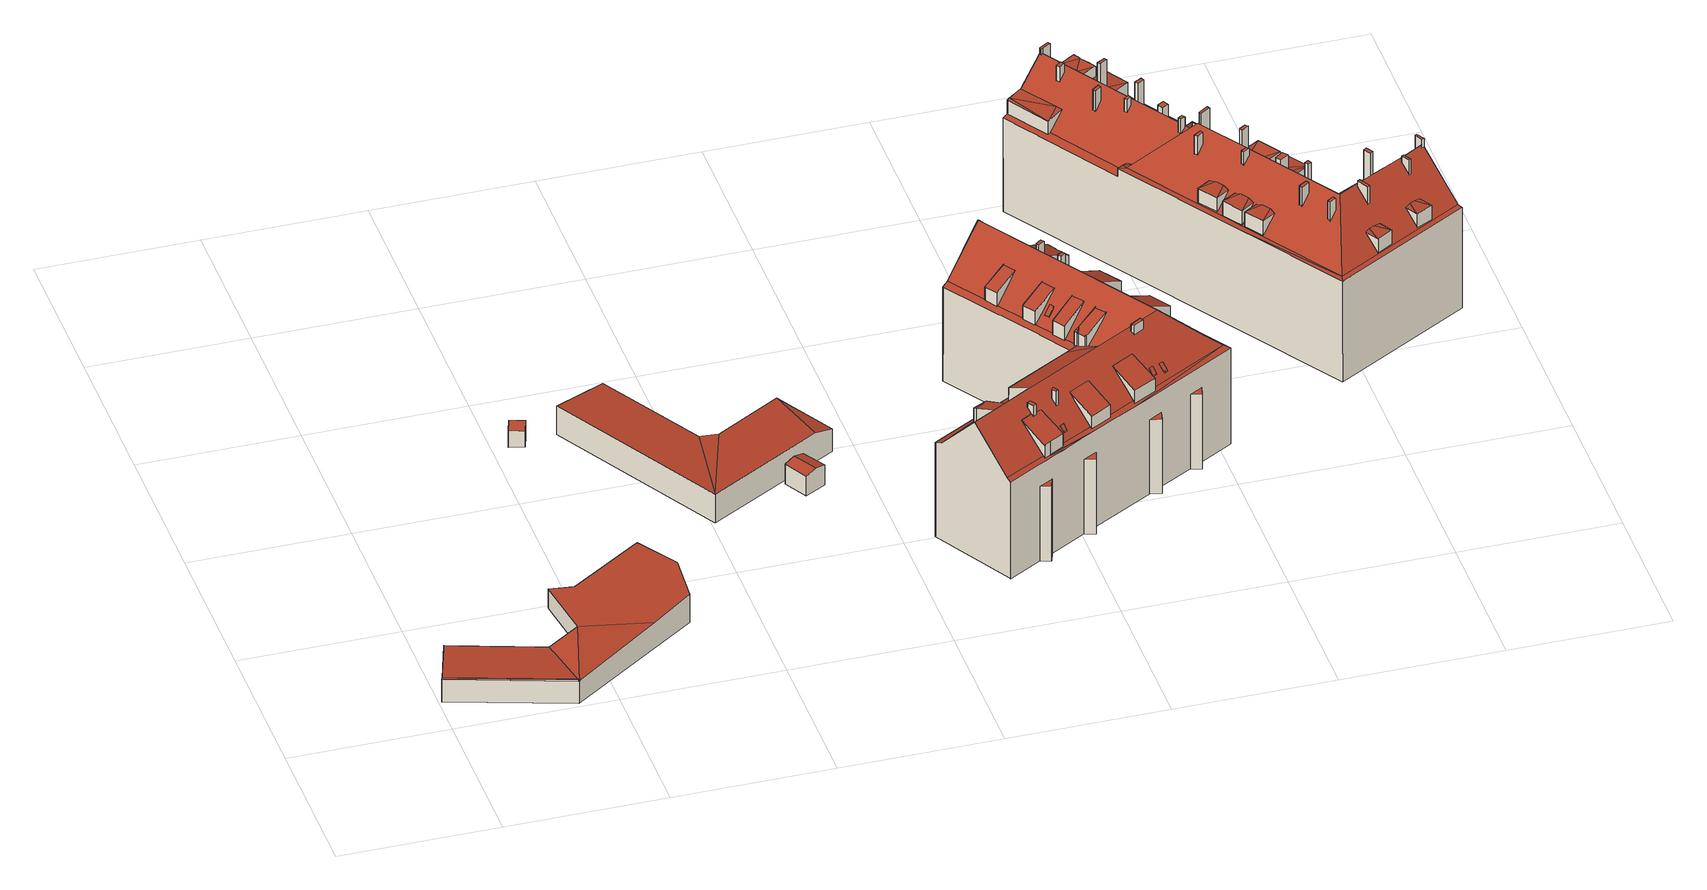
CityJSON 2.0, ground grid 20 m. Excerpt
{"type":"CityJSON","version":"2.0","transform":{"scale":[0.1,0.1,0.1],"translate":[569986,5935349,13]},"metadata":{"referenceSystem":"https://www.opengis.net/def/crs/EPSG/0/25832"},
"CityObjects":{
"building1":{"type":"Building","attributes":{"Grundfläche 2D":"321.534636","Grundhöhe NN":"13.797"},"children":["building1-1"],"geometry":[{"type":"Solid","lod":"3","boundaries":[[[[0,1,2,3,4,5,6,7]],[[8,9,3]],[[4,3,9,5]],[[10,11,9,8,12,13,14]],[[0,7,6,15,16,17]],[[1,0,17,18]],[[2,1,18,19]],[[3,2,19,20]],[[12,8,3,20,21]],[[13,12,21,22]],[[14,13,22,23]],[[10,14,23,24]],[[11,10,24,25]],[[9,11,25,26]],[[5,9,26,27]],[[6,5,27,15]],[[17,16,15,27,26,25,24,23,22,21,20,19,18]]]],"semantics":{"surfaces":[{"type":"RoofSurface"},{"type":"WallSurface"},{"type":"GroundSurface"}],"values":[[0,0,0,0,1,1,1,1,1,1,1,1,1,1,1,1,2]]}}]},
"building1-1":{"type":"BuildingInstallation","parents":["building1"],"geometry":[{"type":"MultiSurface","lod":"3","boundaries":[[[28,29,30,31,32,33,32]],[[4,34,33,32,31,30,1,2]],[[7,28,32,33,34,4]],[[29,28,7,0]],[[30,29,0,1]]],"semantics":{"surfaces":[{"type":"RoofSurface"},{"type":"WallSurface"}],"values":[0,1,1,1,1]}}]},
"building2":{"type":"Building","attributes":{"Grundfläche 2D":"4.003921","Grundhöhe NN":"13.651"},"geometry":[{"type":"Solid","lod":"3","boundaries":[[[[35,36,37,38]],[[39,40,38,37]],[[40,41,35,38]],[[41,42,36,35]],[[42,39,37,36]],[[42,41,40,39]]]],"semantics":{"surfaces":[{"type":"RoofSurface"},{"type":"WallSurface"},{"type":"GroundSurface"}],"values":[[0,1,1,1,1,2]]}}]},
"building3":{"type":"Building","attributes":{"Grundfläche 2D":"295.981321","Grundhöhe NN":"13.790"},"geometry":[{"type":"Solid","lod":"3","boundaries":[[[[43,44,45,46]],[[47,48,49,50,44]],[[50,45,44]],[[51,49,48]],[[44,43,52,53]],[[51,48,47,44,53,54]],[[49,51,54,55]],[[50,49,55,56]],[[45,50,56,57]],[[46,45,57,58]],[[43,46,58,52]],[[57,56,55,54,53,52,58]]]],"semantics":{"surfaces":[{"type":"RoofSurface"},{"type":"WallSurface"},{"type":"GroundSurface"}],"values":[[0,0,0,0,1,1,1,1,1,1,1,2]]}}]},
"building4":{"type":"Building","attributes":{"Grundfläche 2D":"10.282505","Grundhöhe NN":"13.790"},"geometry":[{"type":"Solid","lod":"3","boundaries":[[[[59,60,61,62]],[[63,59,62,64]],[[64,62,61,65,66]],[[63,64,66,67]],[[60,59,63,67,68]],[[61,60,68,65]],[[66,65,68,67]]]],"semantics":{"surfaces":[{"type":"RoofSurface"},{"type":"WallSurface"},{"type":"GroundSurface"}],"values":[[0,0,1,1,1,1,2]]}}]},
"building5":{"type":"Building","attributes":{"Grundfläche 2D":"684.849622","Grundhöhe NN":"14.468"},"children":["building5-1","building5-2","building5-3","building5-4","building5-5","building5-6","building5-7","building5-8","building5-9","building5-10","building5-11","building5-12","building5-13","building5-14","building5-15","building5-16","building5-17","building5-18","building5-19"],"geometry":[{"type":"MultiSurface","lod":"3","boundaries":[[[69,70,71,72,73,74,75,76,77,78,79,80,81,82,83]],[[84,85,79]],[[85,80,79]],[[86,87,85,84]],[[73,88,89,90,91,92,93,94,95,96,97,98,99,100,101,102,103,104,105,106,107,78,77,74]],[[108,109,110,111,112]],[[113,90,114]],[[114,90,89]],[[115,95,94]],[[116,117,118,100,99,119,120,121,112,111,106,105]],[[122,123,124,125,109,108,126]],[[127,124,123,128,129,130,131,90,113]],[[132,133,134,135,136,137,138,139,140,141,142,143,144,145],[146,135,146,133]],[[147,148,134,133,149,150]],[[151,152,153,149]],[[154,134,148]],[[155,156,150,149,153,157,158]],[[159,160,161,162,163,164,165,166,167,168,169,170,171,172,173,174,175,176,94,93]],[[159,93,134,177,178]],[[179,180,181,182,161,160,183,184,185,186]],[[187,180,188,189]],[[180,187,181]],[[188,190,189]],[[191,192,94,176,193,194,173,172,195,196,168,167,197,198,199,190]],[[199,189,190]],[[200,201,94,192]],[[202,203,112,121,115,94,201]],[[204,98,97,96,205,206,207]],[[171,170,208,209,210]],[[211,212,213,101,214]],[[215,216,217,218,219,220,221,166,165,222,223,164,163,224,225]],[[226,227,228,229]],[[141,140,139,138,137,136,135,134,93,92,143,142]],[[230,231,232]],[[178,177,231,230]],[[233,234,231,177]],[[158,157,153,159,178,235,155]],[[134,154,236,177]],[[237,238,239]],[[240,241,242]],[[243,244,245]],[[246,247,248]],[[249,250,251]],[[252,253,254]],[[127,113,70,69,83]],[[89,88,73,72,71,70,113,114]],[[106,111,110,87,86,84,79,78,107]],[[110,109,85,87]],[[109,125,80,85]],[[80,125,124,81]],[[81,124,127,83,82]],[[98,204,119,99]],[[205,96,95,115]],[[120,119,204,207,206,205,115,121]],[[195,172,171,210]],[[169,168,196,209,208,170]],[[196,195,210,209]],[[116,105,104,103,212,211]],[[103,102,213,212]],[[102,101,100,118,214,101,213]],[[214,118,117,116,211]],[[197,167,166,221,220]],[[224,163,162]],[[182,181,215,225,224,162,161]],[[181,187,216,215]],[[187,189,217,216]],[[217,189,199,198,197,220,219,218]],[[194,193,227,226]],[[176,175,228,227,193]],[[175,174,229,228]],[[173,194,226,229,174]],[[156,155,235,178,230,232]],[[148,147,234,233,177,236,154]],[[147,150,231,234]],[[156,232,231,150]],[[255,256,144,143,92,91,90,131,130,257,258]],[[133,132,145,144,256,259]],[[260,152,151,149,133,259,261]],[[262,184,183,160,159,153,152,260,263]],[[254,253,264,265,248,247,266,267,251,250,268,269,239,238,270,271,201,200,192,191,190,188,180,179,186,185,184,262,272]],[[240,242,273,274,245,244,275,257,130,129,128,123,122,126,108,112,203,202,201,271,276]],[[237,239,269,277]],[[238,237,277,270]],[[241,240,276,278]],[[242,241,278,273]],[[274,279,243,245]],[[279,275,244,243]],[[246,248,265,280]],[[247,246,280,266]],[[249,251,267,281]],[[281,268,250,249]],[[252,254,272,282]],[[282,264,253,252]],[[281,267,266,280,265,264,282,272,262,263,260,261,259,256,255,258,257,275,279,274,273,278,276,271,270,277,269,268]]],"semantics":{"surfaces":[{"type":"RoofSurface"},{"type":"WallSurface"},{"type":"GroundSurface"}],"values":[0,0,0,0,0,0,0,0,0,0,0,0,0,0,0,0,0,0,0,0,0,0,0,0,0,0,0,0,0,0,0,0,0,0,0,0,0,0,0,0,0,0,0,0,1,1,1,1,1,1,1,1,1,1,1,1,1,1,1,1,1,1,1,1,1,1,1,1,1,1,1,1,1,1,1,1,1,1,1,1,1,1,1,1,1,1,1,1,1,1,1,1,1,2]}}]},
"building5-1":{"type":"BuildingInstallation","parents":["building5"],"geometry":[{"type":"MultiSurface","lod":"3","boundaries":[[[283,284,285,286,287,288,289,290,291]],[[292,139,293,294,287,286,285,284,283]],[[295,291,290,289,288,296,140]],[[295,292,283,291]]],"semantics":{"surfaces":[{"type":"RoofSurface"},{"type":"WallSurface"}],"values":[0,1,1,1]}}]},
"building5-2":{"type":"BuildingInstallation","parents":["building5"],"geometry":[{"type":"MultiSurface","lod":"3","boundaries":[[[297,298,299,300]],[[301,302,300,299]],[[76,297,300,302,77]],[[298,297,76,75]],[[301,299,298,75,74]]],"semantics":{"surfaces":[{"type":"RoofSurface"},{"type":"WallSurface"}],"values":[0,1,1,1,1]}}]},
"building5-3":{"type":"BuildingInstallation","parents":["building5"],"geometry":[{"type":"MultiSurface","lod":"3","boundaries":[[[303,304,305,306]],[[306,305,307,308]],[[303,306,308,309]],[[304,303,309,310]],[[305,304,310,307]]],"semantics":{"surfaces":[{"type":"RoofSurface"},{"type":"WallSurface"}],"values":[0,1,1,1,1]}}]},
"building5-4":{"type":"BuildingInstallation","parents":["building5"],"geometry":[{"type":"MultiSurface","lod":"3","boundaries":[[[311,312,313,314,315,316]],[[317,318,313,312]],[[319,320,311,316]],[[320,317,312,311]],[[318,321,322,315,314,313]],[[322,319,316,315]]],"semantics":{"surfaces":[{"type":"RoofSurface"},{"type":"WallSurface"}],"values":[0,1,1,1,1,1]}}]},
"building5-5":{"type":"BuildingInstallation","parents":["building5"],"geometry":[{"type":"MultiSurface","lod":"3","boundaries":[[[323,324,325,326]],[[326,325,327,328]],[[323,326,328,329]],[[324,323,329,330]],[[325,324,330,327]]],"semantics":{"surfaces":[{"type":"RoofSurface"},{"type":"WallSurface"}],"values":[0,1,1,1,1]}}]},
"building5-6":{"type":"BuildingInstallation","parents":["building5"],"geometry":[{"type":"MultiSurface","lod":"3","boundaries":[[[331,332,333]],[[334,332,331]],[[335,332,334,336,337,338,339]],[[340,341,336]],[[341,337,336]],[[342,343,331,333]],[[343,146,334,331]],[[334,146,344,340,336]],[[341,340,344,345]],[[337,341,345,135]],[[346,339,338,337,135]],[[342,333,332,335,347,136]]],"semantics":{"surfaces":[{"type":"RoofSurface"},{"type":"WallSurface"}],"values":[0,0,0,0,0,1,1,1,1,1,1,1]}}]},
"building5-7":{"type":"BuildingInstallation","parents":["building5"],"geometry":[{"type":"MultiSurface","lod":"3","boundaries":[[[348,349,350,351]],[[352,348,351,353]],[[349,348,352,354]],[[355,350,349,354]],[[351,350,355,353]]],"semantics":{"surfaces":[{"type":"RoofSurface"},{"type":"WallSurface"}],"values":[0,1,1,1,1]}}]},
"building5-8":{"type":"BuildingInstallation","parents":["building5"],"geometry":[{"type":"MultiSurface","lod":"3","boundaries":[[[356,357,358,359]],[[358,357,360,361]],[[359,358,361,362]],[[356,359,362,363]],[[357,356,363,360]]],"semantics":{"surfaces":[{"type":"RoofSurface"},{"type":"WallSurface"}],"values":[0,1,1,1,1]}}]},
"building5-9":{"type":"BuildingInstallation","parents":["building5"],"geometry":[{"type":"MultiSurface","lod":"3","boundaries":[[[364,365,366,367,368,369]],[[366,365,364,370,141]],[[369,368,367,142,371]],[[364,369,371,370]]],"semantics":{"surfaces":[{"type":"RoofSurface"},{"type":"WallSurface"}],"values":[0,1,1,1]}}]},
"building5-10":{"type":"BuildingInstallation","parents":["building5"],"geometry":[{"type":"MultiSurface","lod":"3","boundaries":[[[372,373,374,375]],[[376,377,375,374]],[[223,372,375,377,164]],[[373,372,223,222]],[[376,374,373,222,165]]],"semantics":{"surfaces":[{"type":"RoofSurface"},{"type":"WallSurface"}],"values":[0,1,1,1,1]}}]},
"building5-11":{"type":"BuildingInstallation","parents":["building5"],"geometry":[{"type":"MultiSurface","lod":"3","boundaries":[[[378,379,380,381,382]],[[382,381,383,384]],[[385,386,379,378]],[[386,387,383,381,380,379]],[[384,385,378,382]]],"semantics":{"surfaces":[{"type":"RoofSurface"},{"type":"WallSurface"}],"values":[0,1,1,1,1]}}]},
"building5-12":{"type":"BuildingInstallation","parents":["building5"],"geometry":[{"type":"MultiSurface","lod":"3","boundaries":[[[388,389,390,391,392]],[[393,389,388,392,394,137]],[[395,391,390,396,138]],[[395,394,392,391]]],"semantics":{"surfaces":[{"type":"RoofSurface"},{"type":"WallSurface"}],"values":[0,1,1,1]}}]},
"building5-13":{"type":"BuildingInstallation","parents":["building5"],"geometry":[{"type":"MultiSurface","lod":"3","boundaries":[[[397,398,399,400,401,402]],[[402,401,403,404]],[[400,399,400,405]],[[401,400,405,403]],[[406,398,397,402,404,407]],[[399,398,406,400]]],"semantics":{"surfaces":[{"type":"RoofSurface"},{"type":"WallSurface"}],"values":[0,1,1,1,1,1]}}]},
"building5-14":{"type":"BuildingInstallation","parents":["building5"],"geometry":[{"type":"MultiSurface","lod":"3","boundaries":[[[408,409,410,411]],[[412,413,411,410]],[[413,414,408,411]],[[409,408,414,415]],[[410,409,415,412]]],"semantics":{"surfaces":[{"type":"RoofSurface"},{"type":"WallSurface"}],"values":[0,1,1,1,1]}}]},
"building5-15":{"type":"BuildingInstallation","parents":["building5"],"geometry":[{"type":"MultiSurface","lod":"3","boundaries":[[[416,417,418,419,420,421]],[[422,421,420,419,423,424]],[[422,425,416,421]],[[425,426,427,418,417,416]],[[427,423,419,418]]],"semantics":{"surfaces":[{"type":"RoofSurface"},{"type":"WallSurface"}],"values":[0,1,1,1,1]}}]},
"building5-16":{"type":"BuildingInstallation","parents":["building5"],"geometry":[{"type":"MultiSurface","lod":"3","boundaries":[[[428,429,430,431]],[[430,429,432,433]],[[429,428,434,157]],[[429,157,432]],[[435,431,430,433,158]],[[428,431,435,434]]],"semantics":{"surfaces":[{"type":"RoofSurface"},{"type":"WallSurface"}],"values":[0,0,1,1,1,1]}}]},
"building5-17":{"type":"BuildingInstallation","parents":["building5"],"geometry":[{"type":"MultiSurface","lod":"3","boundaries":[[[436,437,438,439]],[[438,437,440,441]],[[439,438,441,442]],[[436,439,442,443]],[[437,436,443,440]]],"semantics":{"surfaces":[{"type":"RoofSurface"},{"type":"WallSurface"}],"values":[0,1,1,1,1]}}]},
"building5-18":{"type":"BuildingInstallation","parents":["building5"],"geometry":[{"type":"MultiSurface","lod":"3","boundaries":[[[444,445,446,447]],[[447,446,448,449]],[[444,447,449,450]],[[445,444,450,451]],[[446,445,451,448]]],"semantics":{"surfaces":[{"type":"RoofSurface"},{"type":"WallSurface"}],"values":[0,1,1,1,1]}}]},
"building5-19":{"type":"BuildingInstallation","parents":["building5"],"geometry":[{"type":"MultiSurface","lod":"3","boundaries":[[[452,453,454]],[[454,455,456,452]],[[453,452,456,457]],[[454,453,457,455]],[[455,457,456]]],"semantics":{"surfaces":[{"type":"RoofSurface"},{"type":"WallSurface"},{"type":"OuterCeilingSurface"}],"values":[0,1,1,1,2]}}]},
"building6":{"type":"Building","attributes":{"Grundfläche 2D":"760.584054","Grundhöhe NN":"14.018"},"children":["building6-1","building6-2","building6-3","building6-4","building6-5","building6-6","building6-7","building6-8","building6-9","building6-10","building6-11","building6-12","building6-13","building6-14","building6-15","building6-16","building6-17","building6-18","building6-19","building6-20","building6-21","building6-22","building6-23","building6-24","building6-25","building6-26","building6-27","building6-28","building6-29","building6-30","building6-31","building6-32","building6-33"],"geometry":[{"type":"Solid","lod":"3","boundaries":[[[[458,459,460]],[[461,460,462]],[[458,460,461]],[[463,464,458,461,465]],[[466,467,468,469,470]],[[471,472,473,474,475,476,467,466]],[[477,478,479,480]],[[481,480,479]],[[482,483,484,481]],[[485,486,487,488,480,481,484]],[[489,490,491]],[[492,493,494,495,496]],[[493,494,493,492]],[[495,489,496]],[[497,498,499,490,489,495]],[[495,494,497]],[[500,494,493,492]],[[501,502,494,500,492]],[[503,504,490,499,498,497,494,505,506]],[[507,508,509,510,511,512,513,459,464,514,515]],[[503,506,505,494,516,517,512,511,510,518,504]],[[519,520,521,522,507,515]],[[523,467,524,525]],[[468,467,523]],[[475,474,480,476]],[[476,526,527,528,524,467]],[[527,526,476,480,488,487,486,485,484,528]],[[524,528,484,510]],[[484,518,510]],[[484,504,518]],[[504,484,483,529]],[[509,530,524]],[[530,525,524]],[[508,530,509]],[[472,531,532,474,473]],[[532,477,480,474]],[[510,509,524]],[[491,490,504,529,483]],[[507,522,525,530,508]],[[460,459,533,520,462]],[[461,462,520,519]],[[464,463,465,461,519,515,514]],[[464,459,458]],[[534,535,536,468,523,525,522,521]],[[537,538,478,477,532,531,472,471,466,470,539,540]],[[470,469,541,539]],[[479,478,538,542]],[[483,482,481,479,542,543,544,545,546,501,492,496,489,491]],[[547,548,534,521,520,533,459,513,512,517,516,494,502,501,546,549]],[[469,468,536,541]],[[543,542,538,537,540,539,541,536,535,534,548,547,549,546,545,544]]]],"semantics":{"surfaces":[{"type":"RoofSurface"},{"type":"WallSurface"},{"type":"GroundSurface"}],"values":[[0,0,0,0,0,0,0,0,0,0,0,0,0,0,0,0,0,0,0,0,0,0,0,0,0,0,0,0,0,0,0,0,0,0,0,0,0,1,1,1,1,1,1,1,1,1,1,1,1,1,2]]}}]},
"building6-1":{"type":"BuildingInstallation","parents":["building6"],"geometry":[{"type":"MultiSurface","lod":"3","boundaries":[[[550,551,552]],[[553,552,551,554]],[[554,555,553]],[[552,556,550]],[[555,557,553]],[[552,553,557,556]]],"semantics":{"surfaces":[{"type":"RoofSurface"},{"type":"WallSurface"}],"values":[0,0,0,1,1,1]}}]},
"building6-2":{"type":"BuildingInstallation","parents":["building6"],"geometry":[{"type":"MultiSurface","lod":"3","boundaries":[[[558,559,560,561]],[[561,560,562,563]],[[558,561,563,564]],[[559,558,564,565]],[[560,559,565,562]]],"semantics":{"surfaces":[{"type":"RoofSurface"},{"type":"WallSurface"}],"values":[0,1,1,1,1]}}]},
"building6-3":{"type":"BuildingInstallation","parents":["building6"],"geometry":[{"type":"MultiSurface","lod":"3","boundaries":[[[566,567,568,569]],[[569,568,570,571]],[[566,569,571,572]],[[567,566,572,573]],[[568,567,573,570]]],"semantics":{"surfaces":[{"type":"RoofSurface"},{"type":"WallSurface"}],"values":[0,1,1,1,1]}}]},
"building6-4":{"type":"BuildingInstallation","parents":["building6"],"geometry":[{"type":"MultiSurface","lod":"3","boundaries":[[[574,575,576,577]],[[577,576,578,579]],[[574,577,579,580]],[[575,574,580,581]],[[576,575,581,578]]],"semantics":{"surfaces":[{"type":"RoofSurface"},{"type":"WallSurface"}],"values":[0,1,1,1,1]}}]},
"building6-5":{"type":"BuildingInstallation","parents":["building6"],"geometry":[{"type":"MultiSurface","lod":"3","boundaries":[[[582,583,584,585,586,587]],[[517,512,513,585,584,583]],[[513,588,586,585]],[[589,587,586,588,511]],[[582,587,589,590]],[[590,517,583,582]]],"semantics":{"surfaces":[{"type":"RoofSurface"},{"type":"WallSurface"}],"values":[0,1,1,1,1,1]}}]},
"building6-6":{"type":"BuildingInstallation","parents":["building6"],"geometry":[{"type":"MultiSurface","lod":"3","boundaries":[[[591,592,593,594]],[[594,593,595,596]],[[591,594,596,597]],[[592,591,597,598]],[[593,592,598,595]]],"semantics":{"surfaces":[{"type":"RoofSurface"},{"type":"WallSurface"}],"values":[0,1,1,1,1]}}]},
"building6-7":{"type":"BuildingInstallation","parents":["building6"],"geometry":[{"type":"MultiSurface","lod":"3","boundaries":[[[599,600,601,602]],[[471,472,531,600,599]],[[531,603,601,600]],[[602,601,603,473,604]],[[604,471,599,602]]],"semantics":{"surfaces":[{"type":"RoofSurface"},{"type":"WallSurface"}],"values":[0,1,1,1,1]}}]},
"building6-8":{"type":"BuildingInstallation","parents":["building6"],"geometry":[{"type":"MultiSurface","lod":"3","boundaries":[[[605,606,607,608]],[[609,610,608,607]],[[610,611,605,608]],[[606,605,611,612]],[[607,606,612,609]]],"semantics":{"surfaces":[{"type":"RoofSurface"},{"type":"WallSurface"}],"values":[0,1,1,1,1]}}]},
"building6-9":{"type":"BuildingInstallation","parents":["building6"],"geometry":[{"type":"MultiSurface","lod":"3","boundaries":[[[613,614,615,616]],[[616,615,617,618]],[[613,616,618,619]],[[614,613,619,620]],[[615,614,620,617]]],"semantics":{"surfaces":[{"type":"RoofSurface"},{"type":"WallSurface"}],"values":[0,1,1,1,1]}}]},
"building6-10":{"type":"BuildingInstallation","parents":["building6"],"geometry":[{"type":"MultiSurface","lod":"3","boundaries":[[[621,622,623]],[[624,623,622,625]],[[625,626,624]],[[624,626,627,628]],[[621,623,629,487]],[[624,628,627,488,630]],[[623,624,630,629]]],"semantics":{"surfaces":[{"type":"RoofSurface"},{"type":"WallSurface"}],"values":[0,0,0,0,1,1,1]}}]},
"building6-11":{"type":"BuildingInstallation","parents":["building6"],"geometry":[{"type":"MultiSurface","lod":"3","boundaries":[[[631,632,633]],[[634,633,632,635]],[[635,636,634]],[[633,637,631]],[[636,638,634]],[[633,634,638,637]]],"semantics":{"surfaces":[{"type":"RoofSurface"},{"type":"WallSurface"}],"values":[0,0,0,1,1,1]}}]},
"building6-12":{"type":"BuildingInstallation","parents":["building6"],"geometry":[{"type":"MultiSurface","lod":"3","boundaries":[[[639,640,641,642]],[[642,641,643,644]],[[644,645,639,642]],[[640,639,645,646]],[[646,643,641,640]]],"semantics":{"surfaces":[{"type":"RoofSurface"},{"type":"WallSurface"}],"values":[0,1,1,1,1]}}]},
"building6-13":{"type":"BuildingInstallation","parents":["building6"],"geometry":[{"type":"MultiSurface","lod":"3","boundaries":[[[647,648,649,650]],[[650,649,651,652]],[[647,650,652,653]],[[648,647,653,654]],[[649,648,654,651]]],"semantics":{"surfaces":[{"type":"RoofSurface"},{"type":"WallSurface"}],"values":[0,1,1,1,1]}}]},
"building6-14":{"type":"BuildingInstallation","parents":["building6"],"geometry":[{"type":"MultiSurface","lod":"3","boundaries":[[[655,656,657]],[[658,657,656,659]],[[659,660,658]],[[657,661,655]],[[660,662,658]],[[657,658,662,661]]],"semantics":{"surfaces":[{"type":"RoofSurface"},{"type":"WallSurface"}],"values":[0,0,0,1,1,1]}}]},
"building6-15":{"type":"BuildingInstallation","parents":["building6"],"geometry":[{"type":"MultiSurface","lod":"3","boundaries":[[[663,664,665,666]],[[663,667,668,516,664]],[[669,670,671,672,666,673]],[[663,666,672,674]],[[673,666,665]],[[505,497,675,672,671,670,669]],[[675,495,674,672]],[[663,674,495,493]],[[493,500,667,663]],[[667,500,502,668]],[[502,494,516,668]]],"semantics":{"surfaces":[{"type":"RoofSurface"},{"type":"WallSurface"}],"values":[0,0,0,0,1,1,1,1,1,1,1]}}]},
"building6-16":{"type":"BuildingInstallation","parents":["building6"],"geometry":[{"type":"MultiSurface","lod":"3","boundaries":[[[676,677,678,679]],[[680,679,678,681]],[[680,681,682,683]],[[684,485,676,679]],[[486,685,680,683,682]],[[685,684,679,680]]],"semantics":{"surfaces":[{"type":"RoofSurface"},{"type":"WallSurface"}],"values":[0,0,0,1,1,1]}}]},
"building6-17":{"type":"BuildingInstallation","parents":["building6"],"geometry":[{"type":"MultiSurface","lod":"3","boundaries":[[[686,687,688,689]],[[689,688,690,691]],[[686,689,691,692]],[[687,686,692,693]],[[688,687,693,690]]],"semantics":{"surfaces":[{"type":"RoofSurface"},{"type":"WallSurface"}],"values":[0,1,1,1,1]}}]},
"building6-18":{"type":"BuildingInstallation","parents":["building6"],"geometry":[{"type":"MultiSurface","lod":"3","boundaries":[[[694,695,696,697]],[[695,698,696]],[[699,694,697]],[[697,696,700,701]],[[697,701,699]],[[698,700,696]]],"semantics":{"surfaces":[{"type":"RoofSurface"},{"type":"WallSurface"}],"values":[0,0,0,1,1,1]}}]},
"building6-19":{"type":"BuildingInstallation","parents":["building6"],"geometry":[{"type":"MultiSurface","lod":"3","boundaries":[[[702,703,704,705]],[[705,704,706,707]],[[702,705,707,708]],[[703,702,708,709]],[[704,703,709,706]]],"semantics":{"surfaces":[{"type":"RoofSurface"},{"type":"WallSurface"}],"values":[0,1,1,1,1]}}]},
"building6-20":{"type":"BuildingInstallation","parents":["building6"],"geometry":[{"type":"MultiSurface","lod":"3","boundaries":[[[710,711,712,713,714]],[[715,716,712,711]],[[713,712,716,717]],[[713,717,718,714]],[[718,719,715,711,710,714]]],"semantics":{"surfaces":[{"type":"RoofSurface"},{"type":"WallSurface"}],"values":[0,1,1,1,1]}}]},
"building6-21":{"type":"BuildingInstallation","parents":["building6"],"geometry":[{"type":"MultiSurface","lod":"3","boundaries":[[[720,721,722]],[[723,722,721,724]],[[724,725,723]],[[722,726,720]],[[725,727,723]],[[722,723,727,726]]],"semantics":{"surfaces":[{"type":"RoofSurface"},{"type":"WallSurface"}],"values":[0,0,0,1,1,1]}}]},
"building6-22":{"type":"BuildingInstallation","parents":["building6"],"geometry":[{"type":"MultiSurface","lod":"3","boundaries":[[[728,729,730,731]],[[731,730,732,733]],[[728,731,733,734]],[[729,728,734,735]],[[730,729,735,732]]],"semantics":{"surfaces":[{"type":"RoofSurface"},{"type":"WallSurface"}],"values":[0,1,1,1,1]}}]},
"building6-23":{"type":"BuildingInstallation","parents":["building6"],"geometry":[{"type":"MultiSurface","lod":"3","boundaries":[[[736,737,738,739]],[[739,738,740,741]],[[736,739,741,742]],[[737,736,742,743]],[[738,737,743,740]]],"semantics":{"surfaces":[{"type":"RoofSurface"},{"type":"WallSurface"}],"values":[0,1,1,1,1]}}]},
"building6-24":{"type":"BuildingInstallation","parents":["building6"],"geometry":[{"type":"MultiSurface","lod":"3","boundaries":[[[744,745,746,747]],[[748,745,744,749]],[[748,750,746,745]],[[751,752,747,746,750]],[[752,749,744,747]]],"semantics":{"surfaces":[{"type":"RoofSurface"},{"type":"WallSurface"}],"values":[0,1,1,1,1]}}]},
"building6-25":{"type":"BuildingInstallation","parents":["building6"],"geometry":[{"type":"MultiSurface","lod":"3","boundaries":[[[753,754,755,756]],[[757,758,756,755]],[[753,756,758,759]],[[754,753,759,760]],[[760,757,755,754]]],"semantics":{"surfaces":[{"type":"RoofSurface"},{"type":"WallSurface"}],"values":[0,1,1,1,1]}}]},
"building6-26":{"type":"BuildingInstallation","parents":["building6"],"geometry":[{"type":"MultiSurface","lod":"3","boundaries":[[[761,762,763,764,765]],[[763,762,766,767]],[[764,763,767,768]],[[769,761,765,764,768,770]],[[762,761,769,766]]],"semantics":{"surfaces":[{"type":"RoofSurface"},{"type":"WallSurface"}],"values":[0,1,1,1,1]}}]},
"building6-27":{"type":"BuildingInstallation","parents":["building6"],"geometry":[{"type":"MultiSurface","lod":"3","boundaries":[[[771,772,773,774]],[[775,776,774,773]],[[776,777,771,774]],[[772,771,777,778]],[[773,772,778,775]]],"semantics":{"surfaces":[{"type":"RoofSurface"},{"type":"WallSurface"}],"values":[0,1,1,1,1]}}]},
"building6-28":{"type":"BuildingInstallation","parents":["building6"],"geometry":[{"type":"MultiSurface","lod":"3","boundaries":[[[779,780,781]],[[782,780,779,783]],[[779,781,784,785]],[[782,783,786]],[[506,785,784,781,780,787,498]],[[499,788,782,786,503]],[[788,787,780,782]]],"semantics":{"surfaces":[{"type":"RoofSurface"},{"type":"WallSurface"}],"values":[0,0,0,0,1,1,1]}}]},
"building6-29":{"type":"BuildingInstallation","parents":["building6"],"geometry":[{"type":"MultiSurface","lod":"3","boundaries":[[[789,790,791,792,793]],[[794,791,790,795]],[[794,796,797,793,792,791]],[[789,793,797,798]],[[798,795,790,789]]],"semantics":{"surfaces":[{"type":"RoofSurface"},{"type":"WallSurface"}],"values":[0,1,1,1,1]}}]},
"building6-30":{"type":"BuildingInstallation","parents":["building6"],"geometry":[{"type":"MultiSurface","lod":"3","boundaries":[[[799,800,801,802]],[[799,803,804,800]],[[801,800,804,805]],[[802,801,805,806]],[[799,802,806,803]],[[804,803,806,805]]],"semantics":{"surfaces":[{"type":"RoofSurface"},{"type":"WallSurface"},{"type":"OuterCeilingSurface"}],"values":[0,1,1,1,1,2]}}]},
"building6-31":{"type":"BuildingInstallation","parents":["building6"],"geometry":[{"type":"MultiSurface","lod":"3","boundaries":[[[807,808,809,810,811]],[[807,811,810,812,813,814]],[[808,807,814,815]],[[809,808,815,816]],[[810,809,816,812]],[[812,816,815,814,813]]],"semantics":{"surfaces":[{"type":"RoofSurface"},{"type":"WallSurface"},{"type":"OuterCeilingSurface"}],"values":[0,1,1,1,1,2]}}]},
"building6-32":{"type":"BuildingInstallation","parents":["building6"],"geometry":[{"type":"MultiSurface","lod":"3","boundaries":[[[817,818,819,820]],[[819,821,822,820]],[[823,817,820,822]],[[818,817,823,824]],[[819,818,824,821]],[[824,823,822,821]]],"semantics":{"surfaces":[{"type":"RoofSurface"},{"type":"WallSurface"},{"type":"OuterCeilingSurface"}],"values":[0,1,1,1,1,2]}}]},
"building6-33":{"type":"BuildingInstallation","parents":["building6"],"geometry":[{"type":"MultiSurface","lod":"3","boundaries":[[[825,826,827,828]],[[825,829,830,826]],[[827,826,830,831]],[[828,827,831,832]],[[825,828,832,829]],[[830,829,832,831]]],"semantics":{"surfaces":[{"type":"RoofSurface"},{"type":"WallSurface"},{"type":"OuterCeilingSurface"}],"values":[0,1,1,1,1,2]}}]}
},
"vertices":[
[3,53,40],[153,5,39],[153,6,39],[154,6,39],[153,7,39],[141,84,36],[26,121,36],[4,55,39],[268,84,44],[184,113,36],[202,186,38],[173,194,35],[320,120,48],[324,183,49],[292,237,46],[26,121,8],[4,55,8],[3,53,8],[153,5,8],[153,6,8],[154,6,8],[320,120,8],[324,183,8],[292,237,8],[202,186,8],[173,194,8],[184,113,8],[141,84,8],
[4,55,41],[3,53,41],[153,5,41],[153,6,41],[153,7,41],[154,7,41],[154,7,39],
[239,505,30],[245,524,30],[227,530,30],[220,510,30],[227,530,7],[220,510,7],[239,505,7],[245,524,7],
[280,517,48],[404,299,48],[422,424,40],[347,555,40],[527,368,49],[548,380,49],[529,470,40],[446,422,40],[573,394,40],[280,517,8],[404,299,8],[573,394,8],[529,470,8],[446,422,8],[422,424,8],[347,555,8],
[533,326,40],[546,334,36],[529,363,36],[516,356,40],[519,319,36],[503,349,36],[529,363,8],[503,349,8],[519,319,8],[546,334,8],
[860,495,170],[860,495,171],[858,494,172],[849,488,178],[830,476,189],[840,461,189],[843,463,187],[846,459,187],[842,457,189],[847,449,189],[861,458,181],[872,478,170],[868,484,170],[867,486,170],[861,496,170],[875,467,172],[874,475,170],[878,468,170],[878,469,170],[849,488,166],[858,494,155],[827,542,155],[784,514,208],[783,514,208],[930,288,207],[1003,269,155],[958,339,155],[930,321,189],[926,326,189],[913,347,189],[941,365,155],[918,401,155],[891,384,188],[890,383,188],[873,410,188],[878,414,181],[900,428,155],[875,467,155],[861,458,172],[909,425,151],[874,475,153],[878,469,153],[878,468,153],[923,404,151],[860,495,153],[860,495,154],[961,340,153],[903,430,153],[907,424,153],[921,403,153],[944,367,153],[947,362,153],[956,348,153],[897,444,151],[869,487,151],[868,484,153],[872,478,153],[905,431,151],[861,496,153],[863,497,151],[858,505,151],[832,545,151],[829,543,153],[803,369,148],[842,308,148],[854,305,152],[851,310,152],[843,323,152],[834,336,152],[824,351,152],[810,373,152],[800,389,152],[779,421,152],[769,436,152],[738,484,152],[731,480,148],[793,385,148],[844,318,151],[835,297,151],[836,296,151],[735,248,148],[821,289,151],[637,192,148],[635,191,148],[640,183,152],[836,295,152],[739,240,152],[738,242,151],[690,211,152],[705,220,152],[666,138,207],[691,92,155],[743,121,155],[726,150,188],[739,158,189],[740,158,189],[744,160,188],[753,165,188],[770,137,155],[811,160,155],[799,181,179],[795,188,188],[822,204,188],[838,175,155],[873,195,155],[857,223,187],[885,239,187],[901,211,155],[852,267,186],[755,213,185],[754,121,151],[773,132,151],[744,119,153],[744,119,154],[693,89,152],[694,87,151],[736,111,151],[745,116,151],[745,119,153],[799,147,151],[752,123,153],[817,157,151],[841,171,151],[876,190,151],[903,208,153],[874,192,153],[839,173,153],[812,158,153],[771,135,153],[760,128,153],[752,124,153],[894,200,151],[1011,267,151],[946,368,151],[937,382,151],[944,367,170],[961,340,170],[956,348,170],[947,362,170],[811,160,172],[812,158,171],[839,173,171],[903,430,170],[873,410,189],[890,383,189],[921,403,170],[744,119,171],[745,119,171],[752,123,171],[752,124,171],[760,128,171],[771,135,171],[770,137,172],[746,158,187],[742,155,187],[726,150,189],[743,121,172],[874,192,171],[903,208,171],[885,239,188],[857,223,188],[739,240,170],[821,289,169],[738,242,169],[836,296,170],[835,297,169],[753,216,182],[838,291,157],[966,230,120],[969,243,120],[953,234,120],[949,364,120],[951,379,120],[937,382,120],[912,441,120],[897,444,120],[909,425,120],[813,143,120],[817,157,120],[799,147,120],[908,197,120],[911,210,120],[894,200,120],[749,107,120],[754,121,120],[736,111,120],[783,514,15],[731,480,15],[832,545,15],[784,514,15],[842,308,15],[635,191,15],[637,192,15],[694,87,15],[693,89,15],[754,121,15],[799,147,15],[817,157,15],[894,200,15],[911,210,15],[953,234,15],[969,243,15],[1011,267,15],[736,111,15],[937,382,15],[909,425,15],[897,444,15],[949,364,15],[966,230,15],[951,379,15],[912,441,15],[813,143,15],[908,197,15],[749,107,15],
[809,373,171],[810,373,172],[826,383,180],[827,384,181],[838,391,186],[828,407,186],[821,402,183],[800,389,172],[799,388,171],[809,373,151],[826,383,172],[827,384,173],[799,388,152],[821,402,178],
[846,459,203],[843,463,203],[836,458,203],[838,454,203],[836,458,194],[838,454,194],
[854,295,163],[847,291,163],[851,284,171],[858,288,170],[851,284,170],[858,288,169],[854,295,162],[847,291,162],
[906,231,171],[902,229,171],[905,222,164],[905,223,164],[910,225,164],[907,231,171],[902,229,170],[905,222,163],[907,231,170],[906,231,170],[905,223,163],[910,225,163],
[774,172,204],[777,174,204],[773,181,204],[770,178,204],[773,181,192],[770,178,191],[774,172,184],[777,174,184],
[843,320,171],[847,326,174],[841,323,171],[844,318,171],[872,341,187],[848,312,171],[851,310,172],[853,310,173],[881,327,187],[850,309,171],[851,309,172],[841,323,151],[843,320,151],[850,309,151],[851,309,152],[853,310,153],[847,326,158],
[773,153,169],[776,148,163],[780,150,163],[778,156,169],[773,153,168],[778,156,168],[776,148,162],[780,150,162],
[925,231,161],[921,238,170],[916,236,170],[920,228,161],[921,238,169],[916,236,169],[920,228,160],[925,231,160],
[778,420,171],[779,421,172],[806,439,185],[796,454,185],[769,436,172],[768,436,171],[778,420,152],[768,436,152],
[742,155,202],[746,158,202],[741,166,202],[737,164,202],[741,166,195],[737,164,195],
[821,374,163],[825,369,163],[831,373,171],[832,374,173],[829,379,173],[832,374,172],[829,379,172],[821,374,162],[825,369,162],[831,373,170],
[834,336,172],[862,354,187],[853,370,187],[823,350,171],[833,335,171],[842,341,162],[833,335,151],[823,350,151],[836,359,166],
[956,329,163],[950,325,171],[954,319,171],[954,319,170],[960,324,163],[956,330,163],[960,324,162],[956,330,162],[954,319,169],[950,325,170],[956,329,162],
[893,258,213],[906,266,213],[904,270,213],[890,261,213],[904,270,205],[890,261,204],[893,258,200],[906,266,200],
[832,530,158],[832,529,158],[824,524,168],[834,510,168],[838,513,162],[842,515,158],[842,515,157],[834,510,167],[838,513,161],[832,530,157],[832,529,157],[824,524,167],
[688,214,170],[690,211,171],[705,220,172],[704,222,170],[703,183,185],[719,192,185],[688,214,150],[704,222,151],
[876,455,162],[870,451,169],[873,445,169],[879,449,162],[870,451,168],[873,445,168],[879,449,161],[876,455,161],
[856,425,203],[862,429,203],[859,433,203],[853,429,203],[859,433,187],[853,429,195],[856,425,195],[862,429,187],
[869,487,120],[872,502,120],[858,505,120],[858,505,118],[869,487,118],[872,502,118],
[950,757,166],[921,802,166],[904,791,164],[934,736,163],[901,788,164],[939,739,164],[955,749,166],[937,738,164],[1340,458,153],[1173,361,153],[1171,353,152],[1344,452,152],[1343,453,152],[1314,504,208],[1312,507,210],[1310,505,210],[1279,487,210],[1217,452,211],[1194,439,211],[1287,552,153],[1282,559,147],[1217,524,148],[1213,514,153],[1161,611,148],[1155,620,148],[1098,708,148],[1096,699,153],[1149,616,153],[1167,587,153],[1174,576,153],[1189,552,153],[1049,784,139],[1092,704,142],[1098,708,139],[1022,826,139],[1004,842,143],[996,849,144],[1011,831,143],[1023,825,139],[1015,821,144],[1022,810,144],[1042,780,144],[1004,843,143],[1004,854,139],[999,851,143],[1040,778,146],[1087,701,148],[1014,821,145],[1021,809,145],[996,644,145],[1002,648,151],[1006,642,152],[1072,628,199],[952,817,199],[950,820,199],[949,819,198],[939,739,148],[937,738,145],[980,839,164],[961,827,186],[1085,694,153],[934,736,144],[901,788,144],[895,785,142],[988,639,141],[1086,486,152],[998,636,153],[988,639,152],[1140,522,211],[1120,554,211],[1078,619,211],[1092,704,148],[996,644,152],[1308,514,201],[1287,551,154],[904,791,146],[895,785,10],[988,639,10],[1171,353,10],[1287,552,10],[1282,559,10],[1343,453,10],[1287,551,10],[1344,452,10],[1217,524,10],[1098,708,10],[1023,825,10],[1022,826,10],[1004,854,10],[950,820,10],[949,819,10],[999,851,10],
[1109,501,174],[1107,510,176],[1092,489,174],[1076,514,174],[1100,519,176],[1094,525,174],[1092,489,154],[1076,514,153],
[1248,500,215],[1252,503,215],[1247,512,215],[1243,509,215],[1247,512,172],[1243,509,172],[1248,500,183],[1252,503,183],
[1013,697,206],[1016,694,206],[1021,697,206],[1019,701,206],[1021,697,194],[1019,701,194],[1013,697,187],[1016,694,187],
[1178,502,216],[1176,506,216],[1171,504,216],[1174,500,216],[1171,504,195],[1174,500,195],[1178,502,189],[1176,506,189],
[963,824,206],[961,827,206],[950,820,206],[949,819,206],[950,816,206],[952,817,206],[950,816,198],[952,817,198],[963,824,186],
[1287,474,216],[1289,475,216],[1284,485,216],[1281,484,216],[1284,485,206],[1281,484,206],[1287,474,194],[1289,475,194],
[1314,504,220],[1308,514,220],[1306,513,220],[1311,503,220],[1306,513,201],[1311,503,208],
[1059,634,212],[1061,631,212],[1067,634,212],[1064,638,212],[1067,634,198],[1064,638,198],[1059,634,192],[1061,631,191],
[1069,590,214],[1077,596,214],[1075,600,214],[1066,594,214],[1075,600,198],[1066,594,187],[1069,590,188],[1077,596,198],
[1156,565,174],[1160,557,175],[1174,576,174],[1190,552,174],[1161,556,175],[1167,547,175],[1172,541,174],[1189,552,174],[1174,576,152],[1190,552,153],
[1235,421,174],[1227,417,175],[1245,404,174],[1225,392,174],[1221,414,175],[1215,409,174],[1245,404,154],[1225,392,154],
[960,777,206],[967,782,206],[964,786,206],[957,781,206],[964,786,193],[957,781,185],[960,777,185],[967,782,193],
[1177,422,215],[1185,427,215],[1183,431,215],[1175,426,215],[1183,431,198],[1175,426,188],[1177,422,188],[1185,427,198],
[1126,474,174],[1124,482,176],[1109,463,174],[1094,486,174],[1118,492,176],[1111,497,174],[1109,463,154],[1094,486,153],
[1004,842,164],[980,838,164],[989,822,165],[992,817,165],[1004,843,164],[999,851,164],[998,811,164],[1014,821,164],[1015,821,164],[1017,822,164],[993,816,165],[1011,831,164],[1017,822,143],
[1131,605,174],[1133,599,175],[1134,596,175],[1149,616,174],[1167,588,174],[1143,582,175],[1149,576,174],[1167,587,174],[1149,616,152],[1167,588,153],
[1037,720,206],[1045,725,206],[1043,729,206],[1034,724,206],[1043,729,169],[1034,724,180],[1037,720,180],[1045,725,170],
[1285,451,175],[1280,448,175],[1282,426,174],[1303,437,174],[1273,442,174],[1293,454,174],[1282,426,154],[1303,437,154],
[1087,635,212],[1099,642,212],[1097,646,212],[1085,638,212],[1097,646,180],[1085,638,195],[1087,635,195],[1099,642,180],
[1007,770,206],[1016,775,206],[1014,778,206],[1004,773,206],[1006,769,206],[1016,775,168],[1014,778,168],[1004,773,179],[1006,769,179],[1007,770,178],
[1089,533,174],[1086,542,176],[1072,522,174],[1056,546,174],[1081,551,176],[1073,557,174],[1072,522,154],[1056,546,153],
[986,720,206],[994,726,206],[992,730,206],[984,724,206],[992,730,187],[984,724,177],[986,720,177],[994,726,187],
[1050,666,206],[1058,671,206],[1054,678,206],[1046,673,206],[1054,678,188],[1046,673,197],[1050,666,197],[1058,671,188],
[1115,551,216],[1108,547,216],[1110,543,216],[1118,548,216],[1108,547,197],[1115,551,206],[1110,543,197],[1112,545,200],[1118,548,206],
[1146,516,216],[1157,523,216],[1152,530,216],[1142,523,216],[1152,530,197],[1142,523,209],[1146,516,209],[1157,523,197],
[1127,595,215],[1119,590,215],[1121,586,215],[1130,592,215],[1129,592,215],[1119,590,192],[1121,586,192],[1130,592,182],[1127,595,182],[1129,592,182],
[1229,438,217],[1221,452,217],[1218,450,217],[1226,436,217],[1218,450,209],[1226,436,192],[1229,438,192],[1221,452,209],
[1009,790,166],[1024,811,164],[1022,810,164],[1043,781,164],[1018,776,166],[1021,809,164],[1005,799,164],[1025,769,164],[1024,811,143],[1043,781,143],
[1164,465,216],[1162,468,216],[1152,462,216],[1153,461,216],[1154,458,216],[1152,462,189],[1162,468,200],[1153,461,189],[1154,458,189],[1164,465,200],
[1023,825,134],[1040,798,134],[1049,804,134],[1031,831,134],[1023,825,132],[1040,798,132],[1049,804,132],[1031,831,132],
[1102,702,112],[1109,707,112],[1093,732,112],[1086,728,112],[1098,708,112],[1086,728,110],[1098,708,110],[1102,702,110],[1109,707,110],[1093,732,110],
[1124,684,118],[1109,707,118],[1102,702,118],[1117,679,118],[1102,702,116],[1117,679,116],[1124,684,116],[1109,707,116],
[1161,611,117],[1177,585,117],[1185,591,117],[1169,616,117],[1161,611,115],[1177,585,115],[1185,591,115],[1169,616,115]
]}
